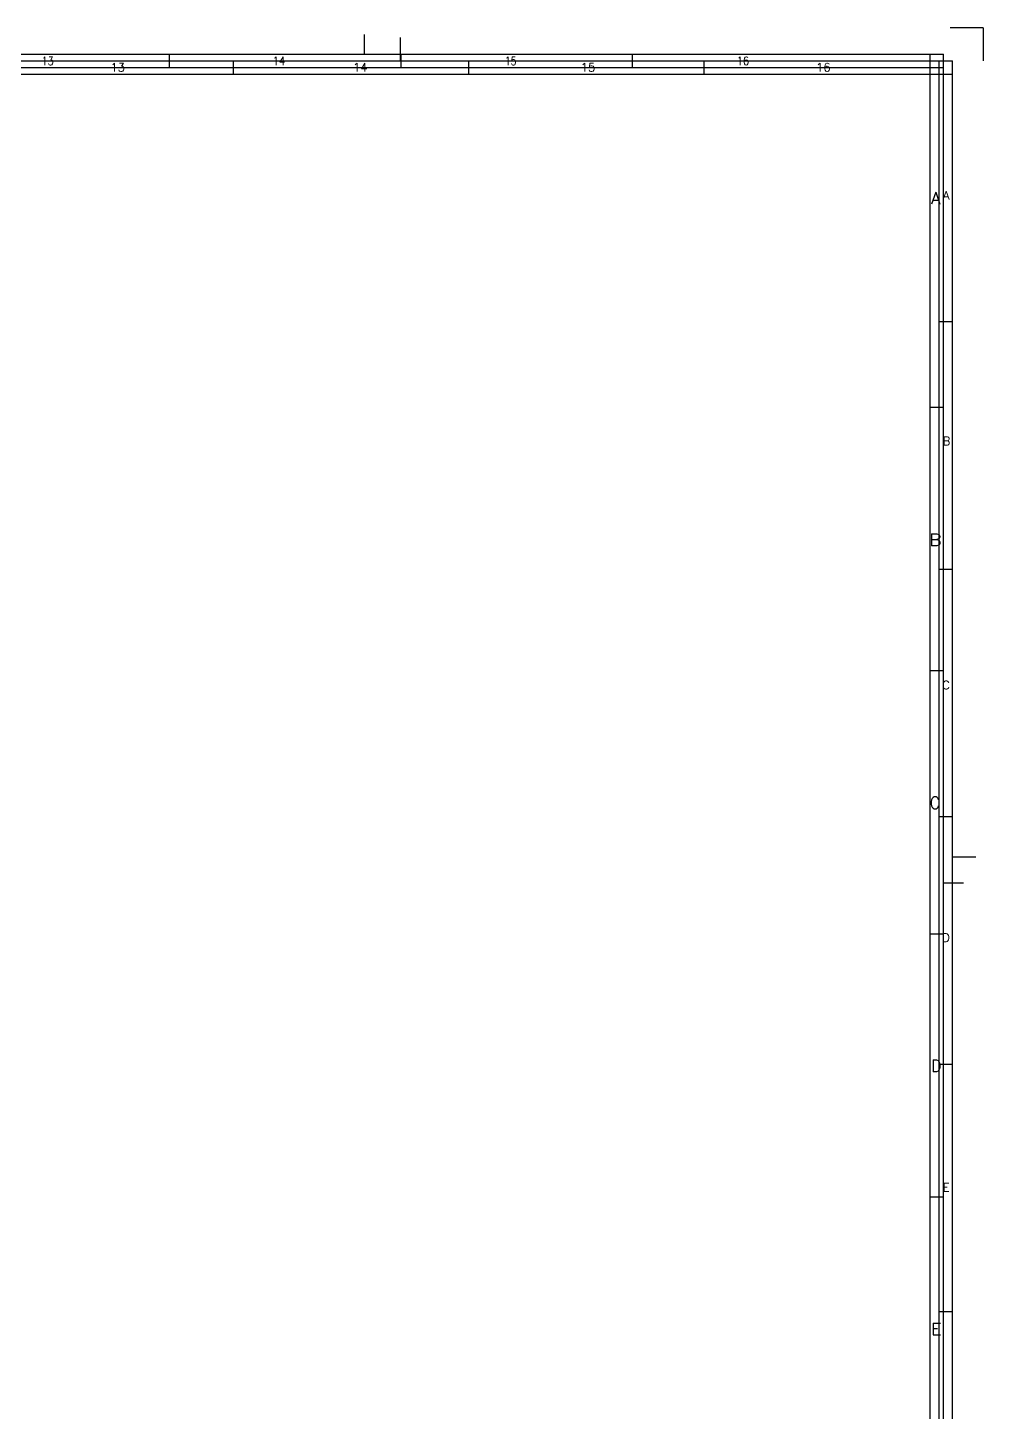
# Model space of a CAD drawing. Header units: millimetres. Extents: x -512 to 1189, y -10 to 841.
# Drawn here: x 901.8 to 1189, y 424.9 to 841 of the extents above; entities that cross this region are included whole.
import ezdxf
from ezdxf.enums import TextEntityAlignment as Align

# ---------------------------------------------------------------- set-up
doc = ezdxf.new("R2010")
doc.units = ezdxf.units.MM
for name, color, linetype, lineweight in [('FRAME', 7, 'Continuous', 25), ('FRAME TEXT (THICK)', 7, 'Continuous', 35), ('gen - FRAME', 7, 'Continuous', 9), ('gen - FRAME TEXT (THICK)', 7, 'Continuous', 25), ('gen - FRAME TEXT (THIN)', 7, 'Continuous', 9), ('PTEXT', 1, 'Continuous', 25)]:
    doc.layers.add(name, color=color, linetype=linetype, lineweight=lineweight)
doc.layers.add('PS', color=3, linetype='Continuous')
doc.styles.add('AWE FONT', font='awe-font.shx', dxfattribs={"width": 0.8})
doc.styles.add('ROMANS', font='ROMANS.shx', dxfattribs={"height": 3.5})

# ---------------------------------------------------------------- blocks, each defined once
blk = doc.blocks.new('SB-A0_990-5.2(block)')
at = {"layer": 'FRAME'}
for p, q in [((1189, 841), (1179, 841)), ((1189, 841), (1189, 831)), ((1013.81, 831.08), (1013.81, 838.08)), ((11.11, 831.08), (1179.78, 831.08)), ((963.59, 827.08), (963.59, 831.08)), ((1034.32, 827.08), (1034.32, 831.08)), ((1105.05, 827.08), (1105.05, 831.08)), ((1175.78, 827.08), (1175.78, 831.08)), ((1179.78, 8.8), (1179.78, 831.08)), ((106.92, 827.08), (1175.78, 827.08)), ((1175.78, 827.08), (1179.78, 827.08)), ((1175.78, 8.8), (1175.78, 827.08)), ((1175.78, 752.69), (1179.78, 752.69)), ((1175.78, 678.3), (1179.78, 678.3)), ((1175.78, 603.91), (1179.78, 603.91)), ((1179.78, 591.77), (1186.78, 591.77)), ((1175.78, 529.52), (1179.78, 529.52)), ((1175.78, 455.14), (1179.78, 455.14))]:
    blk.add_line(p, q, dxfattribs=at)
at = {"layer": 'FRAME', "style": 'ROMANS'}
for s, p in [('13', (926.66, 827.83)), ('14', (999.55, 827.83)), ('15', (1067.98, 827.83)), ('16', (1138.73, 827.83))]:
    blk.add_text(s, height=2.54, dxfattribs=at).set_placement(p)
at = {"layer": 'FRAME', "style": 'ROMANS', "width": 1.007874}
for s, p in [('A', (1176.86, 789.36)), ('B', (1176.81, 715.51)), ('C', (1176.63, 642.16)), ('D', (1176.63, 566.24)), ('E', (1176.81, 491.17))]:
    blk.add_text(s, height=2.54, dxfattribs=at).set_placement(p)
at = {"layer": 'FRAME', "style": 'ROMANS', "width": 0.8, "flags": 8}
for tag, p in [('SHEET NUMBER 1', (96.83, 809.48)), ('NUMBER OF SHEETS 1', (96.92, 805.1)), ('SHEET NUMBER 2', (1166.65, 15.81)), ('NUMBER OF SHEETS 2', (1166.65, 10.48))]:
    blk.add_attdef(tag, p, '', height=3.5, dxfattribs=at)
at = {"layer": 'FRAME', "style": 'AWE FONT', "width": 0.8}
for tag, p in [('USED ON 01 - PREFIX', (27.64, 781.98)), ('USED ON 01 - DRG NUMBER', (28.25, 775.9)), ('USED ON 02 - PREFIX', (27.64, 766.98)), ('USED ON 02 - DRG NUMBER', (28.25, 760.9)), ('USED ON 03 - PREFIX', (27.64, 751.98)), ('USED ON 03 - DRG NUMBER', (28.25, 745.9)), ('USED ON 04 - PREFIX', (27.64, 736.98)), ('USED ON 04 - DRG NUMBER', (28.25, 730.9)), ('USED ON 05 - PREFIX', (27.64, 721.98)), ('USED ON 05 - DRG NUMBER', (28.25, 715.9)), ('USED ON 06 - PREFIX', (27.64, 706.98)), ('USED ON 06 - DRG NUMBER', (28.25, 700.9)), ('USED ON 07 - PREFIX', (27.64, 691.98)), ('USED ON 07 - DRG NUMBER', (28.25, 685.9)), ('USED ON 08 - PREFIX', (27.64, 676.98)), ('USED ON 08 - DRG NUMBER', (28.25, 670.9)), ('USED ON 09 - PREFIX', (27.64, 661.98)), ('USED ON 09 - DRG NUMBER', (28.25, 655.9)), ('USED ON 10 - PREFIX', (28.98, 646.98)), ('USED ON 10 - DRG NUMBER', (29.59, 640.9)), ('USED ON 11 - PREFIX', (28.98, 631.98)), ('USED ON 11 - DRG NUMBER', (29.59, 625.9)), ('USED ON 12 - PREFIX', (28.98, 616.98)), ('USED ON 12 - DRG NUMBER', (29.59, 610.9)), ('USED ON 13 - PREFIX', (28.98, 601.98)), ('USED ON 13 - DRG NUMBER', (29.59, 595.9)), ('USED ON 14 - PREFIX', (27.64, 586.98)), ('USED ON 14 - DRG NUMBER', (28.25, 580.9)), ('USED ON 15 - PREFIX', (27.64, 571.98)), ('USED ON 15 - DRG NUMBER', (28.25, 565.9)), ('USED ON 16 - PREFIX', (28.98, 556.98)), ('USED ON 16 - DRG NUMBER', (29.59, 550.9)), ('USED ON 17 - PREFIX', (28.98, 541.98)), ('USED ON 17 - DRG NUMBER', (29.59, 535.9)), ('USED ON 18 - PREFIX', (28.98, 526.98)), ('USED ON 18 - DRG NUMBER', (29.59, 520.9)), ('USED ON 19 - PREFIX', (28.98, 511.98)), ('USED ON 19 - DRG NUMBER', (29.59, 505.9)), ('USED ON 20 - PREFIX', (28.98, 496.98)), ('USED ON 20 - DRG NUMBER', (29.59, 490.9)), ('USED ON 21 - PREFIX', (28.98, 481.98)), ('USED ON 21 - DRG NUMBER', (29.59, 475.9)), ('USED ON 22 - PREFIX', (28.98, 466.98)), ('USED ON 22 - DRG NUMBER', (29.59, 460.9)), ('USED ON 23 - PREFIX', (28.98, 451.98)), ('USED ON 23 - DRG NUMBER', (29.59, 445.9)), ('USED ON 24 - PREFIX', (30.38, 436.98)), ('USED ON 24 - DRG NUMBER', (30.99, 430.9)), ('USED ON 25 - PREFIX', (30.38, 421.98)), ('USED ON 25 - DRG NUMBER', (30.99, 415.9)), ('USED ON 26 - PREFIX', (30.38, 406.98)), ('USED ON 26 - DRG NUMBER', (30.99, 400.9)), ('USED ON 27 - PREFIX', (30.38, 391.98)), ('USED ON 27 - DRG NUMBER', (30.99, 385.9)), ('USED ON 28 - PREFIX', (30.38, 376.98)), ('USED ON 28 - DRG NUMBER', (30.99, 370.9)), ('USED ON 29 - PREFIX', (30.38, 361.98)), ('USED ON 29 - DRG NUMBER', (30.99, 355.9)), ('USED ON 30 - PREFIX', (30.38, 346.98)), ('USED ON 30 - DRG NUMBER', (30.99, 340.9)), ('USED ON 31 - PREFIX', (30.38, 331.98)), ('USED ON 31 - DRG NUMBER', (30.99, 325.9)), ('USED ON 32 - PREFIX', (30.38, 316.98)), ('USED ON 32 - DRG NUMBER', (30.99, 310.9))]:
    blk.add_attdef(tag, text='', height=3.5, dxfattribs=at).set_placement(p, align=Align.CENTER)
at = {"layer": 'FRAME', "style": 'ROMANS', "flags": 8}
blk.add_attdef('COPYRIGHT YEAR', (16.5, 239.12), '', height=2.5, rotation=90, dxfattribs=at)
at = {"layer": 'FRAME', "style": 'ROMANS', "width": 0.8, "flags": 8}
blk.add_attdef('DRAWING OFFICE REF', text='', height=3.5, rotation=90, dxfattribs=at).set_placement((36.28, 151.98), align=Align.CENTER)
for tag, p in [('TEMPORY CAD REF', (7.44, 88.85)), ('CERTIFIED', (18.26, 38.53)), ('CHECKED', (29.52, 38.53)), ('DRAWN', (40.5, 38.53))]:
    blk.add_attdef(tag, p, '', height=3.5, rotation=90, dxfattribs=at)
at = {"layer": 'FRAME', "style": 'ROMANS', "flags": 8}
blk.add_attdef('DRAWING OFFICE ID', (22.98, 119.2), '', height=3.5, dxfattribs=at)
for tag, p in [('DRAWING OFFICE LOCATION', (27.04, 113.03)), ('ESTABLISHMENT (A OR B)', (31.62, 106.36))]:
    blk.add_attdef(tag, text='', height=3.5, dxfattribs=at).set_placement(p, align=Align.CENTER)
at = {"layer": 'FRAME', "flags": 8}
for tag, style, width, p in [('CHANGE NO 7', 'ROMANS', 0.7, (703.55, 62.12)), ('ISSUE 7', 'ROMANS', 0.7, (746.59, 62.23)), ('DATE 7', 'ROMANS', 0.7, (765.02, 62.12)), ('ISSUE 6', 'ROMANS', 0.7, (746.59, 54.81)), ('SUB-CONTRACTOR', 'ROMANS', 0.8, (970.76, 56.6)), ('CHANGE NO 6', 'ROMANS', 0.7, (703.55, 54.7)), ('DATE 6', 'ROMANS', 0.7, (765.02, 54.7)), ('CHANGE NO 5', 'ROMANS', 0.7, (703.55, 47.27)), ('ISSUE 5', 'ROMANS', 0.7, (746.59, 47.38)), ('DATE 5', 'ROMANS', 0.7, (765.02, 47.27)), ('MATERIAL', 'ROMANS', 0.8, (819.01, 49.81)), ('TOLERANCE', 'AWE FONT', 0.8, (887.25, 49.67)), ('CHANGE NO 4', 'ROMANS', 0.7, (703.55, 39.85)), ('ISSUE 4', 'ROMANS', 0.7, (746.59, 39.96)), ('DATE 4', 'ROMANS', 0.7, (765.02, 39.85)), ('RESPONSIBLE AUTHORITY', 'ROMANS', 0.8, (970.76, 41.85)), ('CHANGE NO 3', 'ROMANS', 0.7, (703.55, 32.42)), ('ISSUE 3', 'ROMANS', 0.7, (746.59, 32.53)), ('DATE 3', 'ROMANS', 0.7, (765.02, 32.42)), ('DIMS IN', 'ROMANS', 0.8, (873.53, 26.17)), ('SCALE', 'ROMANS', 0.8, (908.92, 26.16)), ('CHANGE NO 2', 'ROMANS', 0.7, (703.55, 25)), ('ISSUE 2', 'ROMANS', 0.7, (746.59, 25.11)), ('DATE 2', 'ROMANS', 0.7, (765.02, 25)), ('CHANGE NO 1', 'ROMANS', 0.7, (703.55, 17.57)), ('ISSUE 1', 'ROMANS', 0.7, (746.59, 17.68)), ('DATE 1', 'ROMANS', 0.7, (765.02, 17.57)), ('PROTECTIVE FINISH', 'ROMANS', 0.8, (818.5, 20.71)), ('SURFACE TEXTURE', 'ROMANS', 0.8, (892.8, 11.49))]:
    blk.add_attdef(tag, text='', height=3.5, dxfattribs=dict(at, style=style, width=width)).set_placement(p, align=Align.CENTER)
at = {"layer": 'FRAME', "style": 'ROMANS', "width": 0.7, "flags": 8}
blk.add_attdef('CAD REF', text='', height=3.5, dxfattribs=at).set_placement((1173.7, 60.34), align=Align.RIGHT)
at = {"layer": 'FRAME TEXT (THICK)', "style": 'ROMANS', "width": 0.8, "flags": 8}
for tag, p in [('PROTECTIVE MARKING 1', (71.84, 818.19)), ('DRAWING NUMBER 1', (56.87, 806.21)), ('TITLE 1', (1127.7, 42.94)), ('TITLE 2', (1128.41, 38.94)), ('TITLE 3', (1128.41, 35.44)), ('PROTECTIVE MARKING 2', (1139.86, 23.91)), ('DRAWING NUMBER 2', (1126.3, 12.12))]:
    blk.add_attdef(tag, text='', height=5, dxfattribs=at).set_placement(p, align=Align.CENTER)
at = {"layer": 'FRAME TEXT (THICK)', "style": 'ROMANS', "width": 0.7, "flags": 8}
for tag, p in [('SERVICE CODE(S) 1', (1030.07, 64.25)), ('BUILDING(S) COVERED 1', (1065.12, 64.25)), ('SERVICE CODE(S) 2', (1030.42, 56.86)), ('BUILDING(S) COVERED 2', (1065.47, 56.86)), ('SERVICE CODE(S) 3', (1030.42, 49.48)), ('BUILDING(S) COVERED 3', (1065.47, 49.48)), ('SERVICE CODE(S) 4', (1030.48, 42.09)), ('BUILDING(S) COVERED 4', (1065.53, 42.09)), ('SERVICE CODE(S) 5', (1030.42, 34.7)), ('BUILDING(S) COVERED 5', (1065.47, 34.7)), ('SERVICE CODE(S) 6', (1030.42, 27.32)), ('BUILDING(S) COVERED 6', (1065.47, 27.32)), ('SERVICE CODE(S) 7', (1030.42, 19.93)), ('BUILDING(S) COVERED 7', (1065.47, 19.93)), ('SERVICE CODE(S) 8', (1030.42, 12.54)), ('BUILDING(S) COVERED 8', (1065.47, 12.54))]:
    blk.add_attdef(tag, text='', height=3.5, dxfattribs=at).set_placement(p, align=Align.MIDDLE_CENTER)
blk = doc.blocks.new('Border A0')
at = {"layer": 'PS', "linetype": 'Continuous'}
for p, q in [((1189, 841), (1179, 841)), ((1189, 841), (1189, 831)), ((1003, 833), (1003, 839)), ((10, 833), (1177, 833)), ((944.31, 833), (944.31, 829)), ((1013.88, 833), (1013.88, 829)), ((1083.44, 833), (1083.44, 829)), ((1173, 97), (1173, 833)), ((1177, 15), (1177, 833)), ((10, 829), (1177, 829)), ((1173, 726.9), (1177, 726.9)), ((1173, 647.8), (1177, 647.8)), ((1177, 584), (1183, 584)), ((1173, 568.7), (1177, 568.7)), ((1173, 489.6), (1177, 489.6))]:
    blk.add_line(p, q, dxfattribs=at)
at = {"layer": 'PTEXT', "color": 7, "linetype": 'Continuous', "style": 'ROMANS'}
for s, height, width, p in [('13', 2.54, 0.838583, (905.93, 829.75)), ('14', 2.54, 0.858268, (975.43, 829.75)), ('15', 2.54, 0.80315, (1045.18, 829.75)), ('16', 2.54, 0.838583, (1114.93, 829.75)), ('A', 3.56, 1.009561, (1173.31, 788)), ('B', 3.56, 1.158605, (1172.73, 685.31)), ('C', 3.56, 0.989876, (1172.86, 606.25)), ('D', 3.56, 0.970191, (1173.31, 527.19)), ('E', 3.56, 1.074241, (1173.31, 448.13))]:
    blk.add_text(s, height=height, dxfattribs=dict(at, width=width)).set_placement(p)
at = {"layer": 'PTEXT', "color": 141, "style": 'ROMANS', "width": 0.8, "flags": 8}
for tag, p in [('U/L_CLASS', (79, 816)), ('TITLE_1', (1093.5, 57)), ('TITLE_2', (1093.5, 53)), ('TITLE_3', (1093.5, 49)), ('L/R_CLASS', (1093, 31))]:
    blk.add_attdef(tag, text='', height=5, dxfattribs=at).set_placement(p, align=Align.CENTER)
at = {"layer": 'PTEXT', "color": 141, "style": 'ROMANS', "flags": 8}
for tag, p in [('U/L_HR', (77, 803.5)), ('L/R_HR', (1082.5, 19.5))]:
    blk.add_attdef(tag, p, '', height=7, dxfattribs=at)
at = {"layer": 'PTEXT', "color": 3, "style": 'ROMANS', "width": 0.8, "flags": 8}
for tag, p in [('U/L_SHTNO', (142, 808)), ('U/L_NOSHT', (142, 801)), ('BLDG', (21.72, 89.35)), ('EST', (24.84, 84.01)), ('ISSUE8', (113.5, 74.75)), ('ISSUE7', (113.5, 67.75)), ('CERTIFIED', (24.4, 65.39)), ('ISSUE6', (113.5, 60.75)), ('ISSUE5', (113.5, 53.75)), ('ISSUE4', (113.5, 46.75)), ('SCALE', (874.56, 48.76)), ('DIMS_IN', (894.88, 46.53)), ('CHECKED', (24.4, 44.71)), ('ISSUE3', (113.5, 39.75)), ('ISSUE2', (113.5, 32.75)), ('ISSUE1', (113.5, 25.75)), ('DRAWN', (24.4, 22.84)), ('L/R_SHTNO', (1164, 23.5)), ('L/R_NOSHT', (1164, 16.5))]:
    blk.add_attdef(tag, text='', height=3.5, dxfattribs=at).set_placement(p, align=Align.CENTER)
at = {"layer": 'PTEXT', "color": 3, "style": 'ROMANS', "flags": 8}
blk.add_attdef('COPY_DATE', (17.25, 167.49), '', height=2.5, rotation=90, dxfattribs=at)
for tag, p, width in [('DO_NO', (21.57, 94.75), 0.8), ('CHANGE_NO8', (45, 74.75), 0.8), ('DATE8', (84, 74.75), 0.65), ('CHANGE_NO7', (45, 67.75), 0.8), ('DATE7', (84, 67.75), 0.65), ('CHANGE_NO6', (45, 60.75), 0.8), ('DATE6', (84, 60.75), 0.65), ('CHANGE_NO5', (45, 53.75), 0.8), ('DATE5', (84, 53.75), 0.65), ('CHANGE_NO4', (45, 46.75), 0.8), ('DATE4', (84, 46.75), 0.65), ('CHANGE_NO3', (45, 39.75), 0.8), ('DATE3', (84, 39.75), 0.65), ('CHANGE_NO2', (45, 32.75), 0.8), ('DATE2', (84, 32.75), 0.65), ('CHANGE_NO1', (45, 25.75), 0.8), ('DATE1', (84, 25.75), 0.65)]:
    blk.add_attdef(tag, p, '', height=3.5, dxfattribs=dict(at, width=width))
at = {"layer": 'PTEXT', "color": 3, "style": 'ROMANS', "width": 0.8, "flags": 8}
for tag, p in [('PATH_NAME', (1007, 65)), ('DRAW_NAME', (1007, 58.5))]:
    blk.add_attdef(tag, text='', height=3.5, dxfattribs=at).set_placement(p, align=Align.RIGHT)
blk = doc.blocks.new('HR-A0_800-6.1(block)')
at = {"layer": 'gen - FRAME', "linetype": 'Continuous'}
for p, q in [((1189, 841), (1179, 841)), ((1189, 841), (1189, 831)), ((1003, 833), (1003, 839)), ((10, 833), (1177, 833)), ((944.31, 833), (944.31, 829)), ((1013.88, 833), (1013.88, 829)), ((1083.44, 833), (1083.44, 829)), ((1173, 97), (1173, 833)), ((1177, 15), (1177, 833)), ((10, 829), (1177, 829)), ((1173, 726.9), (1177, 726.9)), ((1173, 647.8), (1177, 647.8)), ((1177, 584), (1183, 584)), ((1173, 568.7), (1177, 568.7)), ((1173, 489.6), (1177, 489.6))]:
    blk.add_line(p, q, dxfattribs=at)
at = {"layer": 'gen - FRAME', "linetype": 'Continuous', "style": 'ROMANS'}
for s, height, width, p in [('13', 2.54, 0.838583, (905.93, 829.75)), ('14', 2.54, 0.858268, (975.43, 829.75)), ('15', 2.54, 0.80315, (1045.18, 829.75)), ('16', 2.54, 0.838583, (1114.93, 829.75)), ('A', 3.56, 1.009561, (1173.31, 788)), ('B', 3.56, 1.158605, (1172.73, 685.31)), ('C', 3.56, 0.989876, (1172.86, 606.25)), ('D', 3.56, 0.970191, (1173.31, 527.19)), ('E', 3.56, 1.074241, (1173.31, 448.13))]:
    blk.add_text(s, height=height, dxfattribs=dict(at, width=width)).set_placement(p)
at = {"layer": 'gen - FRAME TEXT (THICK)', "style": 'ROMANS', "width": 0.8, "flags": 8}
for tag, height, p in [('PROTECTIVE MARKING 1', 7, (98.09, 816.81)), ('DRAWING NUMBER 1', 7, (80.62, 803.05)), ('TITLE 1', 5, (1099.6, 58.94)), ('TITLE 2', 5, (1100.17, 55.99)), ('TITLE 3', 5, (1100.17, 50.99)), ('PROTECTIVE MARKING 2', 7, (1116.07, 32.07)), ('DRAWING NUMBER 2', 7, (1089.5, 18.44))]:
    blk.add_attdef(tag, text='', height=height, dxfattribs=at).set_placement(p, align=Align.CENTER)
at = {"layer": 'gen - FRAME TEXT (THIN)', "style": 'ROMANS', "flags": 8}
for tag, width, p in [('SHEET NUMBER 1', 0.8, (142.54, 808.1)), ('NUMBER OF SHEETS 1', 0.8, (142.41, 801.07)), ('DRAWING OFFICE LOCATION', 0.8, (26.53, 89.37)), ('CHANGE NO 8', 0.8, (60.86, 74.45)), ('DATE 8', 0.6, (93.43, 74.51)), ('ISSUE 8', 0.8, (113.66, 74.51)), ('MP 8', 0.8, (130.22, 74.62)), ('CHANGE NO 7', 0.8, (60.86, 67.45)), ('DATE 7', 0.6, (93.43, 67.51)), ('ISSUE 7', 0.8, (113.66, 67.51)), ('MP 7', 0.8, (130.22, 67.62)), ('CHANGE NO 6', 0.8, (60.86, 60.45)), ('DATE 6', 0.6, (93.43, 60.51)), ('ISSUE 6', 0.8, (113.66, 60.51)), ('MP 6', 0.8, (130.22, 60.62)), ('CHANGE NO 5', 0.8, (60.86, 53.45)), ('DATE 5', 0.6, (93.43, 53.51)), ('ISSUE 5', 0.8, (113.66, 53.51)), ('MP 5', 0.8, (130.22, 53.62)), ('CHANGE NO 4', 0.8, (60.86, 46.45)), ('DATE 4', 0.6, (93.43, 46.51)), ('ISSUE 4', 0.8, (113.66, 46.51)), ('MP 4', 0.8, (130.22, 46.62)), ('SCALE', 0.8, (874.67, 48.59)), ('DIMS IN', 0.8, (893.99, 46.66)), ('CONTRACTOR DRAWING NO', 0.8, (976.19, 48.31)), ('CHANGE NO 3', 0.8, (60.86, 39.45)), ('DATE 3', 0.6, (93.43, 39.51)), ('ISSUE 3', 0.8, (113.66, 39.51)), ('MP 3', 0.8, (130.22, 39.62)), ('RESPONSIBLE AUTHORITY', 0.8, (976.28, 34.2)), ('CHANGE NO 2', 0.8, (60.86, 32.45)), ('DATE 2', 0.6, (93.43, 32.51)), ('ISSUE 2', 0.8, (113.66, 32.51)), ('MP 2', 0.8, (130.22, 32.62)), ('DATE 1', 0.6, (93.1, 25.68)), ('ISSUE 1', 0.8, (113.32, 25.68)), ('MP 1', 0.8, (129.88, 25.79)), ('TOLERANCE', 0.8, (877.55, 25.95)), ('CHANGE NO 1', 0.8, (60.86, 25.45)), ('SHEET NUMBER 2', 0.8, (1166.27, 23.86)), ('NUMBER OF SHEETS 2', 0.8, (1166.27, 17.09))]:
    blk.add_attdef(tag, text='', height=3.5, dxfattribs=dict(at, width=width)).set_placement(p, align=Align.CENTER)
at = {"layer": 'gen - FRAME TEXT (THIN)', "style": 'ROMANS', "width": 0.8, "flags": 8}
blk.add_attdef('COPYRIGHT YEAR', (14.95, 168.43), '', height=2.5, rotation=90, dxfattribs=at)
for tag, p, height in [('DRAWING OFFICE ID', (22.07, 94.78), 3.5), ('ESTABLISHMENT (A OR B)', (23.55, 83.88), 3.5), ('ESTD MASS', (871.13, 61.47), 3.5), ('MATERIAL', (745.15, 52.43), 3.5), ('PROTECTIVE FINISH', (745.49, 32.27), 3.5), ('SURFACE TEXTURE', (745.27, 17.68), 3.5), ('TEMPORY CAD REF', (96.19, 8.85), 3)]:
    blk.add_attdef(tag, p, '', height=height, dxfattribs=at)
at = {"layer": 'gen - FRAME TEXT (THIN)', "style": 'ROMANS', "width": 0.7, "flags": 8}
for tag, rotation, p in [('CERTIFIED', 34.7848, (25.13, 67.66)), ('CHECKED', 35.5144, (25.32, 47.07)), ('DRAWN', 38.0231, (25.54, 24.91))]:
    blk.add_attdef(tag, text='', height=3, rotation=rotation, dxfattribs=at).set_placement(p, align=Align.CENTER)
at = {"layer": 'gen - FRAME TEXT (THIN)', "style": 'ROMANS', "width": 0.8, "flags": 8}
for tag, p in [('CAD REF (PATH)', (1008.28, 64.76)), ('CAD REF (FILE NAME)', (1008.28, 58.71))]:
    blk.add_attdef(tag, text='', height=3.5, dxfattribs=at).set_placement(p, align=Align.RIGHT)
blk = doc.blocks.new('SB-A0_990-5 2(block)')
at = {"layer": 'FRAME'}
for p, q in [((1189, 841), (1179, 841)), ((1189, 841), (1189, 831)), ((1013.81, 831.08), (1013.81, 838.08)), ((11.11, 831.08), (1179.78, 831.08)), ((963.59, 827.08), (963.59, 831.08)), ((1034.32, 827.08), (1034.32, 831.08)), ((1105.05, 827.08), (1105.05, 831.08)), ((1175.78, 827.08), (1175.78, 831.08)), ((1179.78, 8.8), (1179.78, 831.08)), ((106.92, 827.08), (1175.78, 827.08)), ((1175.78, 827.08), (1179.78, 827.08)), ((1175.78, 8.8), (1175.78, 827.08)), ((1175.78, 752.69), (1179.78, 752.69)), ((1175.78, 678.3), (1179.78, 678.3)), ((1175.78, 603.91), (1179.78, 603.91)), ((1179.78, 591.77), (1186.78, 591.77)), ((1175.78, 529.52), (1179.78, 529.52)), ((1175.78, 455.14), (1179.78, 455.14))]:
    blk.add_line(p, q, dxfattribs=at)
at = {"layer": 'FRAME', "style": 'ROMANS'}
for s, p in [('13', (926.66, 827.83)), ('14', (999.55, 827.83)), ('15', (1067.98, 827.83)), ('16', (1138.73, 827.83))]:
    blk.add_text(s, height=2.54, dxfattribs=at).set_placement(p)
at = {"layer": 'FRAME', "style": 'ROMANS', "width": 1.007874}
for s, p in [('A', (1176.86, 789.36)), ('B', (1176.81, 715.51)), ('C', (1176.63, 642.16)), ('D', (1176.63, 566.24)), ('E', (1176.81, 491.17))]:
    blk.add_text(s, height=2.54, dxfattribs=at).set_placement(p)
at = {"layer": 'FRAME', "style": 'ROMANS', "width": 0.8, "flags": 8}
for tag, p in [('SHEET NUMBER 1', (96.83, 809.48)), ('NUMBER OF SHEETS 1', (96.92, 805.1)), ('SHEET NUMBER 2', (1166.65, 15.81)), ('NUMBER OF SHEETS 2', (1166.65, 10.48))]:
    blk.add_attdef(tag, p, '', height=3.5, dxfattribs=at)
at = {"layer": 'FRAME', "style": 'AWE FONT', "width": 0.8}
for tag, p in [('USED ON 01 - PREFIX', (27.64, 781.98)), ('USED ON 01 - DRG NUMBER', (28.25, 775.9)), ('USED ON 02 - PREFIX', (27.64, 766.98)), ('USED ON 02 - DRG NUMBER', (28.25, 760.9)), ('USED ON 03 - PREFIX', (27.64, 751.98)), ('USED ON 03 - DRG NUMBER', (28.25, 745.9)), ('USED ON 04 - PREFIX', (27.64, 736.98)), ('USED ON 04 - DRG NUMBER', (28.25, 730.9)), ('USED ON 05 - PREFIX', (27.64, 721.98)), ('USED ON 05 - DRG NUMBER', (28.25, 715.9)), ('USED ON 06 - PREFIX', (27.64, 706.98)), ('USED ON 06 - DRG NUMBER', (28.25, 700.9)), ('USED ON 07 - PREFIX', (27.64, 691.98)), ('USED ON 07 - DRG NUMBER', (28.25, 685.9)), ('USED ON 08 - PREFIX', (27.64, 676.98)), ('USED ON 08 - DRG NUMBER', (28.25, 670.9)), ('USED ON 09 - PREFIX', (27.64, 661.98)), ('USED ON 09 - DRG NUMBER', (28.25, 655.9)), ('USED ON 10 - PREFIX', (28.98, 646.98)), ('USED ON 10 - DRG NUMBER', (29.59, 640.9)), ('USED ON 11 - PREFIX', (28.98, 631.98)), ('USED ON 11 - DRG NUMBER', (29.59, 625.9)), ('USED ON 12 - PREFIX', (28.98, 616.98)), ('USED ON 12 - DRG NUMBER', (29.59, 610.9)), ('USED ON 13 - PREFIX', (28.98, 601.98)), ('USED ON 13 - DRG NUMBER', (29.59, 595.9)), ('USED ON 14 - PREFIX', (27.64, 586.98)), ('USED ON 14 - DRG NUMBER', (28.25, 580.9)), ('USED ON 15 - PREFIX', (27.64, 571.98)), ('USED ON 15 - DRG NUMBER', (28.25, 565.9)), ('USED ON 16 - PREFIX', (28.98, 556.98)), ('USED ON 16 - DRG NUMBER', (29.59, 550.9)), ('USED ON 17 - PREFIX', (28.98, 541.98)), ('USED ON 17 - DRG NUMBER', (29.59, 535.9)), ('USED ON 18 - PREFIX', (28.98, 526.98)), ('USED ON 18 - DRG NUMBER', (29.59, 520.9)), ('USED ON 19 - PREFIX', (28.98, 511.98)), ('USED ON 19 - DRG NUMBER', (29.59, 505.9)), ('USED ON 20 - PREFIX', (28.98, 496.98)), ('USED ON 20 - DRG NUMBER', (29.59, 490.9)), ('USED ON 21 - PREFIX', (28.98, 481.98)), ('USED ON 21 - DRG NUMBER', (29.59, 475.9)), ('USED ON 22 - PREFIX', (28.98, 466.98)), ('USED ON 22 - DRG NUMBER', (29.59, 460.9)), ('USED ON 23 - PREFIX', (28.98, 451.98)), ('USED ON 23 - DRG NUMBER', (29.59, 445.9)), ('USED ON 24 - PREFIX', (30.38, 436.98)), ('USED ON 24 - DRG NUMBER', (30.99, 430.9)), ('USED ON 25 - PREFIX', (30.38, 421.98)), ('USED ON 25 - DRG NUMBER', (30.99, 415.9)), ('USED ON 26 - PREFIX', (30.38, 406.98)), ('USED ON 26 - DRG NUMBER', (30.99, 400.9)), ('USED ON 27 - PREFIX', (30.38, 391.98)), ('USED ON 27 - DRG NUMBER', (30.99, 385.9)), ('USED ON 28 - PREFIX', (30.38, 376.98)), ('USED ON 28 - DRG NUMBER', (30.99, 370.9)), ('USED ON 29 - PREFIX', (30.38, 361.98)), ('USED ON 29 - DRG NUMBER', (30.99, 355.9)), ('USED ON 30 - PREFIX', (30.38, 346.98)), ('USED ON 30 - DRG NUMBER', (30.99, 340.9)), ('USED ON 31 - PREFIX', (30.38, 331.98)), ('USED ON 31 - DRG NUMBER', (30.99, 325.9)), ('USED ON 32 - PREFIX', (30.38, 316.98)), ('USED ON 32 - DRG NUMBER', (30.99, 310.9))]:
    blk.add_attdef(tag, text='', height=3.5, dxfattribs=at).set_placement(p, align=Align.CENTER)
at = {"layer": 'FRAME', "style": 'ROMANS', "flags": 8}
blk.add_attdef('COPYRIGHT YEAR', (16.5, 239.12), '', height=2.5, rotation=90, dxfattribs=at)
at = {"layer": 'FRAME', "style": 'ROMANS', "width": 0.8, "flags": 8}
blk.add_attdef('DRAWING OFFICE REF', text='', height=3.5, rotation=90, dxfattribs=at).set_placement((36.28, 151.98), align=Align.CENTER)
for tag, p in [('TEMPORY CAD REF', (7.44, 88.85)), ('CERTIFIED', (18.26, 38.53)), ('CHECKED', (29.52, 38.53)), ('DRAWN', (40.5, 38.53))]:
    blk.add_attdef(tag, p, '', height=3.5, rotation=90, dxfattribs=at)
at = {"layer": 'FRAME', "style": 'ROMANS', "flags": 8}
blk.add_attdef('DRAWING OFFICE ID', (22.98, 119.2), '', height=3.5, dxfattribs=at)
for tag, p in [('DRAWING OFFICE LOCATION', (27.04, 113.03)), ('ESTABLISHMENT (A OR B)', (31.62, 106.36))]:
    blk.add_attdef(tag, text='', height=3.5, dxfattribs=at).set_placement(p, align=Align.CENTER)
at = {"layer": 'FRAME', "flags": 8}
for tag, style, width, p in [('CHANGE NO 7', 'ROMANS', 0.7, (703.55, 62.12)), ('ISSUE 7', 'ROMANS', 0.7, (746.59, 62.23)), ('DATE 7', 'ROMANS', 0.7, (765.02, 62.12)), ('ISSUE 6', 'ROMANS', 0.7, (746.59, 54.81)), ('SUB-CONTRACTOR', 'ROMANS', 0.8, (970.76, 56.6)), ('CHANGE NO 6', 'ROMANS', 0.7, (703.55, 54.7)), ('DATE 6', 'ROMANS', 0.7, (765.02, 54.7)), ('CHANGE NO 5', 'ROMANS', 0.7, (703.55, 47.27)), ('ISSUE 5', 'ROMANS', 0.7, (746.59, 47.38)), ('DATE 5', 'ROMANS', 0.7, (765.02, 47.27)), ('MATERIAL', 'ROMANS', 0.8, (819.01, 49.81)), ('TOLERANCE', 'AWE FONT', 0.8, (887.25, 49.67)), ('CHANGE NO 4', 'ROMANS', 0.7, (703.55, 39.85)), ('ISSUE 4', 'ROMANS', 0.7, (746.59, 39.96)), ('DATE 4', 'ROMANS', 0.7, (765.02, 39.85)), ('RESPONSIBLE AUTHORITY', 'ROMANS', 0.8, (970.76, 41.85)), ('CHANGE NO 3', 'ROMANS', 0.7, (703.55, 32.42)), ('ISSUE 3', 'ROMANS', 0.7, (746.59, 32.53)), ('DATE 3', 'ROMANS', 0.7, (765.02, 32.42)), ('DIMS IN', 'ROMANS', 0.8, (873.53, 26.17)), ('SCALE', 'ROMANS', 0.8, (908.92, 26.16)), ('CHANGE NO 2', 'ROMANS', 0.7, (703.55, 25)), ('ISSUE 2', 'ROMANS', 0.7, (746.59, 25.11)), ('DATE 2', 'ROMANS', 0.7, (765.02, 25)), ('CHANGE NO 1', 'ROMANS', 0.7, (703.55, 17.57)), ('ISSUE 1', 'ROMANS', 0.7, (746.59, 17.68)), ('DATE 1', 'ROMANS', 0.7, (765.02, 17.57)), ('PROTECTIVE FINISH', 'ROMANS', 0.8, (818.5, 20.71)), ('SURFACE TEXTURE', 'ROMANS', 0.8, (892.8, 11.49))]:
    blk.add_attdef(tag, text='', height=3.5, dxfattribs=dict(at, style=style, width=width)).set_placement(p, align=Align.CENTER)
at = {"layer": 'FRAME', "style": 'ROMANS', "width": 0.7, "flags": 8}
blk.add_attdef('CAD REF', text='', height=3.5, dxfattribs=at).set_placement((1173.7, 60.34), align=Align.RIGHT)
at = {"layer": 'FRAME TEXT (THICK)', "style": 'ROMANS', "width": 0.8, "flags": 8}
for tag, p in [('PROTECTIVE MARKING 1', (71.84, 818.19)), ('DRAWING NUMBER 1', (56.87, 806.21)), ('TITLE 1', (1127.7, 42.94)), ('TITLE 2', (1128.41, 38.94)), ('TITLE 3', (1128.41, 35.44)), ('PROTECTIVE MARKING 2', (1139.86, 23.91)), ('DRAWING NUMBER 2', (1126.3, 12.12))]:
    blk.add_attdef(tag, text='', height=5, dxfattribs=at).set_placement(p, align=Align.CENTER)
at = {"layer": 'FRAME TEXT (THICK)', "style": 'ROMANS', "width": 0.7, "flags": 8}
for tag, p in [('SERVICE CODE(S) 1', (1030.07, 64.25)), ('BUILDING(S) COVERED 1', (1065.12, 64.25)), ('SERVICE CODE(S) 2', (1030.42, 56.86)), ('BUILDING(S) COVERED 2', (1065.47, 56.86)), ('SERVICE CODE(S) 3', (1030.42, 49.48)), ('BUILDING(S) COVERED 3', (1065.47, 49.48)), ('SERVICE CODE(S) 4', (1030.48, 42.09)), ('BUILDING(S) COVERED 4', (1065.53, 42.09)), ('SERVICE CODE(S) 5', (1030.42, 34.7)), ('BUILDING(S) COVERED 5', (1065.47, 34.7)), ('SERVICE CODE(S) 6', (1030.42, 27.32)), ('BUILDING(S) COVERED 6', (1065.47, 27.32)), ('SERVICE CODE(S) 7', (1030.42, 19.93)), ('BUILDING(S) COVERED 7', (1065.47, 19.93)), ('SERVICE CODE(S) 8', (1030.42, 12.54)), ('BUILDING(S) COVERED 8', (1065.47, 12.54))]:
    blk.add_attdef(tag, text='', height=3.5, dxfattribs=at).set_placement(p, align=Align.MIDDLE_CENTER)

msp = doc.modelspace()

# ---------------------------------------------------------------- block references
for name in ['SB-A0_990-5.2(block)', 'HR-A0_800-6.1(block)', 'SB-A0_990-5 2(block)']:
    msp.add_blockref(name, (0, 0))
at = {"layer": 'PS'}
msp.add_blockref('Border A0', (0, 0), dxfattribs=at)

doc.saveas('drawing.dxf')
